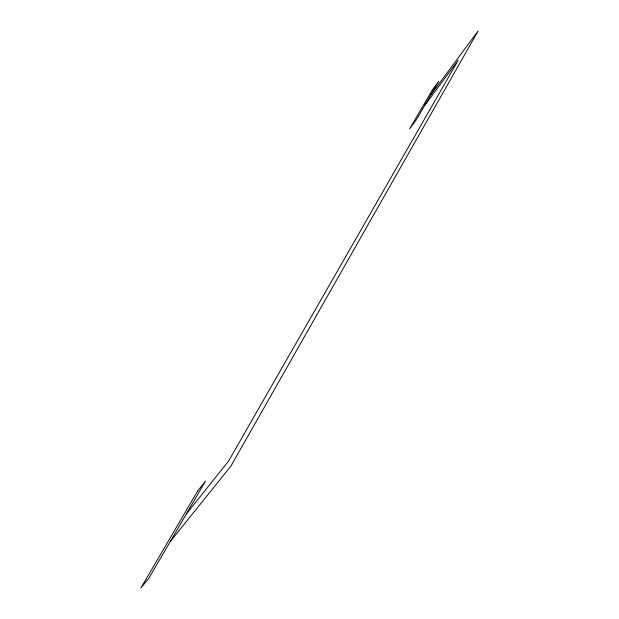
<?xml version="1.0" encoding="UTF-8"?>
<svg xmlns="http://www.w3.org/2000/svg" width="619" height="619" viewBox="0 0 619 619"><rect width="100%" height="100%" fill="white"/><g stroke="black" fill="none" stroke-linecap="round" stroke-linejoin="round"><path stroke-width="0.93" d="M430.948 94.661L478.147 30.95L230.887 466.107L170.24 541.571M424.526 105.671L458.184 60.306L228.566 461.07L186.365 513.925M197.554 491.161L140.853 588.05L148.947 578.069L205.485 481.149L197.554 491.161M432.348 89.964L409.631 128.775L416.216 119.916L438.716 81.352L432.348 89.964"/></g></svg>
